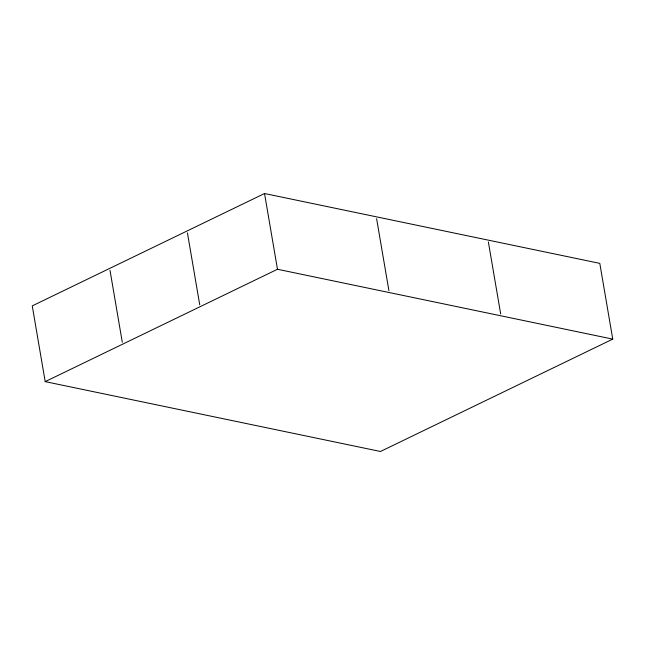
<?xml version="1.0" encoding="UTF-8"?>
<svg xmlns="http://www.w3.org/2000/svg" width="645" height="645" viewBox="0 0 645 645"><rect width="100%" height="100%" fill="white"/><g stroke="black" fill="none" stroke-linecap="round" stroke-linejoin="round"><path stroke-width="0.97" d="M264.531 193.516L32.25 305.883L45.198 381.63L380.469 451.484L612.75 339.117L599.802 263.37L264.531 193.516L277.479 269.263L612.75 339.117M45.198 381.63L277.479 269.263M488.37 241.98L500.673 313.938M376.615 218.695L388.911 290.653M187.429 232.861L199.732 304.827M110.005 270.32L122.3 342.277"/></g></svg>
